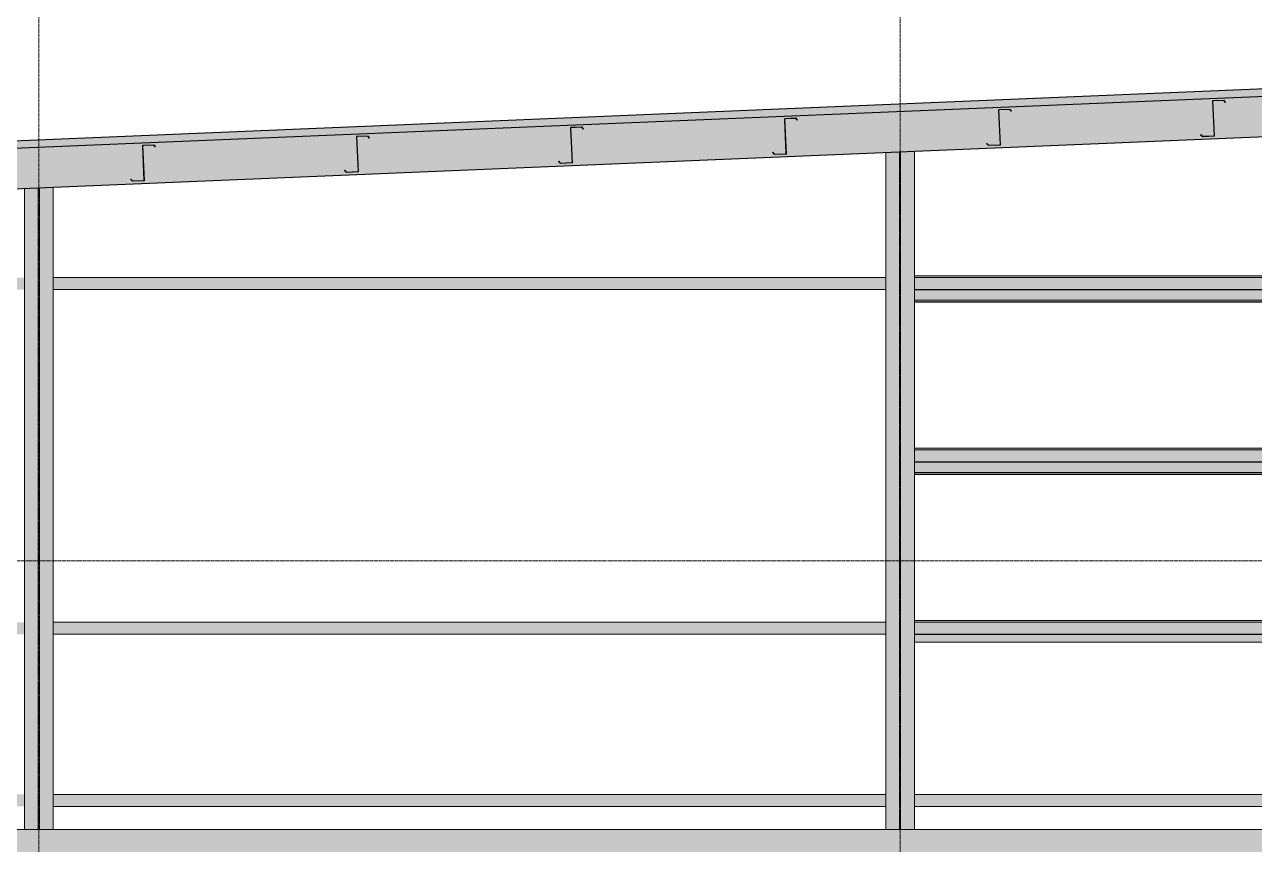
# Model space of a CAD drawing. Header units: inches. Extents: x -23445 to -32, y -314 to 853.
# Drawn here: x -7780.3 to -7435.8, y 182.3 to 411.9 of the extents above; entities that cross this region are included whole.
import ezdxf

# ---------------------------------------------------------------- set-up
doc = ezdxf.new("R2010")
doc.units = ezdxf.units.IN
doc.header["$MEASUREMENT"] = 0
doc.linetypes.add('Grid Line 1_2_', pattern=[0.875, 0.5, -0.125, 0.125, -0.125])
doc.linetypes.add('Hidden 1_8_', pattern=[0.1875, 0.125, -0.0625])
for name, color, linetype, lineweight in [('A-CLNG', 13, 'Continuous', 9), ('A-CLNG-PATT', 13, 'Continuous', 9), ('A-FLOR-LEVL', 51, 'Continuous', 9), ('A-ROOF', 132, 'Continuous', 9), ('A-WALL', 113, 'Continuous', 9), ('M-HVAC-DUCT', 70, 'Continuous', 9), ('S-BEAM', 12, 'Continuous', 9), ('S-COLS', 52, 'Continuous', 9), ('S-GRID', 1, 'Continuous', 9)]:
    doc.layers.add(name, color=color, linetype=linetype, lineweight=lineweight)
pattern_1 = [(45, (-21606.148, 72.082), (-19.007, 19.007), []), (45, (-21606.148, 100.882), (-19.007, 19.007), [])]

# ---------------------------------------------------------------- blocks, each defined once
blk = doc.blocks.new('W-Wide Flange-Column - B1_E-1528731-Building Section - North_South looking West _ Fitness Center')
at = {"layer": 'S-COLS', "linetype": 'Hidden 1_8_'}
for p, q in [((-21385.21, 376.28), (-21385.21, 186.5)), ((-21384.9, 186.5), (-21384.9, 376.29)), ((-21385.21, 154.5), (-21385.21, 37.12)), ((-21384.9, 37.12), (-21384.9, 154.5)), ((-21385.21, 37.04), (-21385.21, 36.91)), ((-21385.21, 36.82), (-21385.21, 36.44)), ((-21385.21, 36.35), (-21385.21, 36)), ((-21385.21, 35.95), (-21385.21, 35.15)), ((-21385.21, 35.06), (-21385.21, 34.95)), ((-21385.21, 34.88), (-21385.21, 32.5)), ((-21384.9, 36.9), (-21384.9, 37.04)), ((-21384.9, 36.5), (-21384.9, 36.84)), ((-21384.9, 36), (-21384.9, 36.37)), ((-21384.9, 35.6), (-21384.9, 35.97)), ((-21384.9, 35.14), (-21384.9, 35.53)), ((-21384.9, 34.95), (-21384.9, 35.08)), ((-21384.9, 32.5), (-21384.9, 34.88)), ((-21385.21, 32.5), (-21385.21, 31.5)), ((-21385.21, 31.5), (-21385.21, 28.5)), ((-21384.9, 31.5), (-21384.9, 32.5)), ((-21384.9, 28.5), (-21384.9, 31.5)), ((-21385.21, 28.5), (-21385.21, 4)), ((-21384.9, 4), (-21384.9, 28.5)), ((-21385.21, 4), (-21385.21, 1)), ((-21384.9, 1), (-21384.9, 4))]:
    blk.add_line(p, q, dxfattribs=at)
blk = doc.blocks.new('W-Wide Flange-Column - B1_F-1528732-Building Section - North_South looking West _ Fitness Center')
at = {"layer": 'S-COLS', "linetype": 'Hidden 1_8_'}
for p, q in [((-21626.46, 366.23), (-21626.46, 186.5)), ((-21626.15, 186.5), (-21626.15, 366.24)), ((-21626.46, 154.5), (-21626.46, 37.1)), ((-21626.15, 37.1), (-21626.15, 154.5)), ((-21626.46, 37.1), (-21626.46, 36.44)), ((-21626.46, 36.34), (-21626.46, 35.71)), ((-21626.46, 35.64), (-21626.46, 34.98)), ((-21626.46, 34.88), (-21626.46, 32.5)), ((-21626.15, 36.46), (-21626.15, 37.1)), ((-21626.15, 35.75), (-21626.15, 36.4)), ((-21626.15, 34.97), (-21626.15, 35.62)), ((-21626.15, 32.5), (-21626.15, 34.88)), ((-21626.46, 32.5), (-21626.46, 31.5)), ((-21626.46, 31.5), (-21626.46, 28.5)), ((-21626.15, 31.5), (-21626.15, 32.5)), ((-21626.15, 28.5), (-21626.15, 31.5)), ((-21626.46, 28.5), (-21626.46, 4)), ((-21626.15, 4), (-21626.15, 28.5)), ((-21626.46, 4), (-21626.46, 1)), ((-21626.15, 1), (-21626.15, 4))]:
    blk.add_line(p, q, dxfattribs=at)
blk = doc.blocks.new('Girt_Z - 10_D-V111-Building Section - North_South looking West _ Fitness Center')
at = {"layer": 'S-BEAM'}
h = blk.add_hatch(dxfattribs=at)
h.set_pattern_fill('FP_45', color=256, style=0, pattern_type=2)
h.set_pattern_definition(pattern_1)
h.paths.add_polyline_path([(-21300.37, 380.52), (-21297, 380.66), (-21297.19, 380.77), (-21300.33, 380.64), (-21300.8, 381.15), (-21300.88, 381.08)], flags=0)
h.paths.add_polyline_path([(-21297, 380.66), (-21297.41, 390.47), (-21297.52, 390.46), (-21297.12, 380.85)], flags=0)
h.paths.add_polyline_path([(-21293.98, 390.15), (-21293.9, 390.23), (-21294.41, 390.78), (-21297.34, 390.66), (-21297.34, 390.55), (-21294.45, 390.67)], flags=0)
at = {"layer": 'S-BEAM', "lineweight": 15}
for p, q in [((-21297.52, 390.46), (-21297.12, 380.85)), ((-21297, 380.66), (-21297.41, 390.47)), ((-21294.41, 390.78), (-21297.34, 390.66)), ((-21297.34, 390.55), (-21294.45, 390.67)), ((-21294.45, 390.67), (-21293.98, 390.15)), ((-21293.9, 390.23), (-21294.41, 390.78)), ((-21293.98, 390.15), (-21293.9, 390.23)), ((-21300.8, 381.15), (-21300.88, 381.08)), ((-21300.88, 381.08), (-21300.37, 380.52)), ((-21300.33, 380.64), (-21300.8, 381.15)), ((-21300.37, 380.52), (-21297, 380.66)), ((-21297.19, 380.77), (-21300.33, 380.64))]:
    blk.add_line(p, q, dxfattribs=at)
for centre, radius, start, end in [((-21297.33, 390.47), 0.187, 92.3859, 182.3859), ((-21297.33, 390.47), 0.0782, 94.5087, 182.3859), ((-21297.2, 380.84), 0.0782, 275.4283, 2.3859)]:
    blk.add_arc(centre, radius, start, end, dxfattribs=at)
blk = doc.blocks.new('Girt_Z - 10_D-V112-Building Section - North_South looking West _ Fitness Center')
at = {"layer": 'S-BEAM'}
h = blk.add_hatch(dxfattribs=at)
h.set_pattern_fill('FP_45', color=256, style=0, pattern_type=2)
h.set_pattern_definition(pattern_1)
h.paths.add_polyline_path([(-21360.32, 378.03), (-21356.95, 378.17), (-21357.14, 378.27), (-21360.28, 378.14), (-21360.75, 378.65), (-21360.83, 378.58)], flags=0)
h.paths.add_polyline_path([(-21356.95, 378.17), (-21357.36, 387.97), (-21357.47, 387.97), (-21357.07, 378.35)], flags=0)
h.paths.add_polyline_path([(-21353.93, 387.66), (-21353.85, 387.73), (-21354.35, 388.28), (-21357.29, 388.16), (-21357.29, 388.05), (-21354.4, 388.17)], flags=0)
at = {"layer": 'S-BEAM', "lineweight": 15}
for p, q in [((-21357.47, 387.97), (-21357.07, 378.35)), ((-21356.95, 378.17), (-21357.36, 387.97)), ((-21354.35, 388.28), (-21357.29, 388.16)), ((-21357.29, 388.05), (-21354.4, 388.17)), ((-21354.4, 388.17), (-21353.93, 387.66)), ((-21353.85, 387.73), (-21354.35, 388.28)), ((-21353.93, 387.66), (-21353.85, 387.73)), ((-21360.75, 378.65), (-21360.83, 378.58)), ((-21360.83, 378.58), (-21360.32, 378.03)), ((-21360.28, 378.14), (-21360.75, 378.65)), ((-21360.32, 378.03), (-21356.95, 378.17)), ((-21357.14, 378.27), (-21360.28, 378.14))]:
    blk.add_line(p, q, dxfattribs=at)
for centre, radius, start, end in [((-21357.28, 387.97), 0.187, 92.3859, 182.3859), ((-21357.28, 387.97), 0.0782, 94.5087, 182.3859), ((-21357.15, 378.35), 0.0782, 275.4283, 2.3859)]:
    blk.add_arc(centre, radius, start, end, dxfattribs=at)
blk = doc.blocks.new('Girt_Z - 10_D-V113-Building Section - North_South looking West _ Fitness Center')
at = {"layer": 'S-BEAM', "lineweight": 15}
for p, q in [((-21417.42, 385.47), (-21417.02, 375.85)), ((-21416.9, 375.67), (-21417.31, 385.47)), ((-21414.3, 385.79), (-21417.24, 385.66)), ((-21417.23, 385.55), (-21414.35, 385.67)), ((-21414.35, 385.67), (-21413.88, 385.16)), ((-21413.8, 385.23), (-21414.3, 385.79)), ((-21413.88, 385.16), (-21413.8, 385.23)), ((-21420.7, 376.16), (-21420.78, 376.08)), ((-21420.78, 376.08), (-21420.27, 375.53)), ((-21420.22, 375.64), (-21420.7, 376.16)), ((-21420.27, 375.53), (-21416.9, 375.67)), ((-21417.09, 375.77), (-21420.22, 375.64))]:
    blk.add_line(p, q, dxfattribs=at)
for centre, radius, start, end in [((-21417.23, 385.48), 0.187, 92.3859, 182.3859), ((-21417.23, 385.48), 0.0782, 94.5087, 182.3859), ((-21417.09, 375.85), 0.0782, 275.4283, 2.3859)]:
    blk.add_arc(centre, radius, start, end, dxfattribs=at)
blk = doc.blocks.new('Girt_Z - 10_D-V114-Building Section - North_South looking West _ Fitness Center')
at = {"layer": 'S-BEAM'}
h = blk.add_hatch(dxfattribs=at)
h.set_pattern_fill('FP_45', color=256, style=0, pattern_type=2)
h.set_pattern_definition(pattern_1)
h.paths.add_polyline_path([(-21480.22, 373.03), (-21476.85, 373.17), (-21477.03, 373.27), (-21480.17, 373.14), (-21480.64, 373.66), (-21480.72, 373.58)], flags=0)
h.paths.add_polyline_path([(-21476.85, 373.17), (-21477.25, 382.97), (-21477.36, 382.97), (-21476.96, 373.35)], flags=0)
h.paths.add_polyline_path([(-21473.82, 382.66), (-21473.74, 382.73), (-21474.25, 383.29), (-21477.18, 383.17), (-21477.18, 383.06), (-21474.3, 383.18)], flags=0)
at = {"layer": 'S-BEAM', "lineweight": 15}
for p, q in [((-21477.36, 382.97), (-21476.96, 373.35)), ((-21476.85, 373.17), (-21477.25, 382.97)), ((-21474.25, 383.29), (-21477.18, 383.17)), ((-21477.18, 383.06), (-21474.3, 383.18)), ((-21474.3, 383.18), (-21473.82, 382.66)), ((-21473.74, 382.73), (-21474.25, 383.29)), ((-21473.82, 382.66), (-21473.74, 382.73)), ((-21480.64, 373.66), (-21480.72, 373.58)), ((-21480.72, 373.58), (-21480.22, 373.03)), ((-21480.17, 373.14), (-21480.64, 373.66)), ((-21480.22, 373.03), (-21476.85, 373.17)), ((-21477.03, 373.27), (-21480.17, 373.14))]:
    blk.add_line(p, q, dxfattribs=at)
for centre, radius, start, end in [((-21477.18, 382.98), 0.187, 92.3859, 182.3859), ((-21477.18, 382.98), 0.0782, 94.5087, 182.3859), ((-21477.04, 373.35), 0.0782, 275.4283, 2.3859)]:
    blk.add_arc(centre, radius, start, end, dxfattribs=at)
blk = doc.blocks.new('Girt_Z - 10_D-V115-Building Section - North_South looking West _ Fitness Center')
at = {"layer": 'S-BEAM', "lineweight": 15}
for p, q in [((-21537.31, 380.47), (-21536.91, 370.86)), ((-21536.79, 370.67), (-21537.2, 380.48)), ((-21534.2, 380.79), (-21537.13, 380.67)), ((-21537.13, 380.56), (-21534.24, 380.68)), ((-21534.24, 380.68), (-21533.77, 380.16)), ((-21533.69, 380.24), (-21534.2, 380.79)), ((-21533.77, 380.16), (-21533.69, 380.24)), ((-21540.59, 371.16), (-21540.67, 371.09)), ((-21540.67, 371.09), (-21540.17, 370.53)), ((-21540.12, 370.64), (-21540.59, 371.16)), ((-21540.17, 370.53), (-21536.79, 370.67)), ((-21536.98, 370.77), (-21540.12, 370.64))]:
    blk.add_line(p, q, dxfattribs=at)
for centre, radius, start, end in [((-21537.12, 380.48), 0.187, 92.3859, 182.3859), ((-21537.12, 380.48), 0.0782, 94.5087, 182.3859), ((-21536.99, 370.85), 0.0782, 275.4283, 2.3859)]:
    blk.add_arc(centre, radius, start, end, dxfattribs=at)
blk = doc.blocks.new('Girt_Z - 10_D-V116-Building Section - North_South looking West _ Fitness Center')
at = {"layer": 'S-BEAM'}
h = blk.add_hatch(dxfattribs=at)
h.set_pattern_fill('FP_45', color=256, style=0, pattern_type=2)
h.set_pattern_definition(pattern_1)
h.paths.add_polyline_path([(-21600.11, 368.03), (-21596.74, 368.18), (-21596.93, 368.28), (-21600.07, 368.15), (-21600.54, 368.66), (-21600.62, 368.59)], flags=0)
h.paths.add_polyline_path([(-21596.74, 368.18), (-21597.15, 377.98), (-21597.26, 377.97), (-21596.86, 368.36)], flags=0)
h.paths.add_polyline_path([(-21593.72, 377.66), (-21593.64, 377.74), (-21594.15, 378.29), (-21597.08, 378.17), (-21597.08, 378.06), (-21594.19, 378.18)], flags=0)
at = {"layer": 'S-BEAM', "lineweight": 15}
for p, q in [((-21597.26, 377.97), (-21596.86, 368.36)), ((-21596.74, 368.18), (-21597.15, 377.98)), ((-21594.15, 378.29), (-21597.08, 378.17)), ((-21597.08, 378.06), (-21594.19, 378.18)), ((-21594.19, 378.18), (-21593.72, 377.66)), ((-21593.64, 377.74), (-21594.15, 378.29)), ((-21593.72, 377.66), (-21593.64, 377.74)), ((-21600.54, 368.66), (-21600.62, 368.59)), ((-21600.07, 368.15), (-21600.54, 368.66)), ((-21600.62, 368.59), (-21600.11, 368.03)), ((-21600.11, 368.03), (-21596.74, 368.18)), ((-21596.93, 368.28), (-21600.07, 368.15))]:
    blk.add_line(p, q, dxfattribs=at)
for centre, radius, start, end in [((-21597.07, 377.98), 0.187, 92.3859, 182.3859), ((-21597.07, 377.98), 0.0782, 94.5087, 182.3859), ((-21596.94, 368.35), 0.0782, 275.4283, 2.3859)]:
    blk.add_arc(centre, radius, start, end, dxfattribs=at)
blk = doc.blocks.new('Girt_Z - 10_D-1255199-Building Section - North_South looking West _ Fitness Center')
at = {"layer": 'S-BEAM'}
h = blk.add_hatch(color=256, dxfattribs=at)
h.paths.add_polyline_path([(-21146.8, 192.94), (-21146.8, 196.31), (-21381.05, 196.31), (-21381.05, 192.94), (-21174.79, 192.94)], flags=0)
h.paths.add_polyline_path([(-21742.31, 192.94), (-21741.8, 192.94), (-21739.65, 196.31), (-21757.83, 196.26), (-21755.55, 192.94), (-21746.07, 192.94)], flags=0)
h.paths.add_polyline_path([(-21736.69, 192.94), (-21630.3, 192.94), (-21630.3, 196.31), (-21738.4, 196.31), (-21740.56, 192.94)], flags=0)
h.paths.add_polyline_path([(-21389.05, 192.94), (-21389.05, 196.31), (-21622.3, 196.31), (-21622.3, 192.94), (-21407.18, 192.94)], flags=0)
h.paths.add_polyline_path([(-21863.55, 192.94), (-21756.8, 192.94), (-21759.12, 196.31), (-21863.55, 196.31)], flags=0)
h.paths.add_polyline_path([(-21871.55, 192.94), (-21871.55, 196.31), (-22104.8, 196.31), (-22104.8, 192.94), (-21871.95, 192.94)], flags=0)
h.paths.add_polyline_path([(-22112.8, 192.94), (-22112.8, 196.31), (-22347.3, 196.31), (-22347.3, 192.94), (-22123.7, 192.94)], flags=0)
for p, q in [((-21622.3, 196.31), (-21389.05, 196.31)), ((-21622.3, 192.94), (-21389.05, 192.94)), ((-21381.05, 196.31), (-21146.8, 196.31)), ((-21381.05, 192.94), (-21146.8, 192.94))]:
    blk.add_line(p, q, dxfattribs=at)
blk = doc.blocks.new('Girt_Z - 10_D-1254871-Building Section - North_South looking West _ Fitness Center')
at = {"layer": 'S-BEAM'}
for points in [[(-21174.79, 244.56), (-21146.8, 244.56), (-21146.8, 245.04), (-21381.05, 245.04), (-21381.05, 244.56), (-21329.71, 244.56)], [(-21146.8, 238.94), (-21146.8, 241.11), (-21381.05, 241.11), (-21381.05, 238.94), (-21174.79, 238.94)]]:
    blk.add_hatch(color=256, dxfattribs=at).paths.add_polyline_path(points, flags=0)
h = blk.add_hatch(color=256, dxfattribs=at)
h.paths.add_polyline_path([(-21709.01, 241.19), (-21630.3, 241.19), (-21630.3, 244.56), (-21706.8, 244.56)], flags=0)
h.paths.add_polyline_path([(-21146.8, 241.19), (-21146.8, 244.56), (-21381.05, 244.56), (-21381.05, 241.19), (-21174.79, 241.19)], flags=0)
h.paths.add_polyline_path([(-21710.41, 241.19), (-21710.21, 241.19), (-21708.01, 244.56), (-21790.35, 244.56), (-21788.07, 241.19), (-21717.02, 241.19)], flags=0)
h.paths.add_polyline_path([(-21389.05, 241.19), (-21389.05, 244.56), (-21622.3, 244.56), (-21622.3, 241.19), (-21407.18, 241.19)], flags=0)
h.paths.add_polyline_path([(-21833.22, 241.19), (-21789.28, 241.19), (-21791.56, 244.56), (-21863.55, 244.56), (-21863.55, 241.19)], flags=0)
h.paths.add_polyline_path([(-21871.55, 241.19), (-21871.55, 244.56), (-22104.8, 244.56), (-22104.8, 241.19), (-21871.95, 241.19)], flags=0)
h.paths.add_polyline_path([(-22112.8, 241.19), (-22112.8, 244.56), (-22347.3, 244.56), (-22347.3, 241.19), (-22259.26, 241.19)], flags=0)
for p, q in [((-21381.05, 245.04), (-21146.8, 245.04)), ((-21622.3, 244.56), (-21389.05, 244.56)), ((-21622.3, 241.19), (-21389.05, 241.19)), ((-21381.05, 244.56), (-21146.8, 244.56)), ((-21381.05, 241.19), (-21146.8, 241.19)), ((-21381.05, 241.11), (-21146.8, 241.11))]:
    blk.add_line(p, q, dxfattribs=at)
blk = doc.blocks.new('Girt_Z - 10_D-1249026-Building Section - North_South looking West _ Fitness Center')
at = {"layer": 'S-BEAM'}
h = blk.add_hatch(color=256, dxfattribs=at)
h.paths.add_polyline_path([(-21146.8, 337.69), (-21146.8, 341.06), (-21381.05, 341.06), (-21381.05, 337.69), (-21174.79, 337.69)], flags=0)
h.paths.add_polyline_path([(-22104.8, 337.69), (-21871.55, 337.69), (-21871.55, 341.06), (-22104.8, 341.06)], flags=0)
h.paths.add_polyline_path([(-21389.05, 337.69), (-21389.05, 341.06), (-21622.3, 341.06), (-21622.3, 337.69), (-21407.18, 337.69)], flags=0)
h.paths.add_polyline_path([(-21863.55, 337.69), (-21854.25, 337.69), (-21856.52, 341.06), (-21863.55, 341.06)], flags=0)
h.paths.add_polyline_path([(-21630.3, 337.69), (-21630.3, 341.06), (-21643.61, 341.06), (-21645.73, 337.69), (-21639.56, 337.69)], flags=0)
h.paths.add_polyline_path([(-21852.81, 337.69), (-21647.01, 337.69), (-21644.89, 341.06), (-21855.32, 341.06), (-21853.04, 337.69), (-21852.84, 337.69)], flags=0)
for points in [[(-21174.79, 341.06), (-21146.8, 341.06), (-21146.8, 341.54), (-21381.05, 341.54), (-21381.05, 341.06), (-21329.71, 341.06)], [(-21174.79, 334.72), (-21146.8, 334.72), (-21146.8, 337.61), (-21381.05, 337.61), (-21381.05, 334.72), (-21329.71, 334.72)], [(-21174.79, 334.27), (-21146.8, 334.27), (-21146.8, 334.72), (-21381.05, 334.72), (-21381.05, 334.27), (-21329.71, 334.27)]]:
    blk.add_hatch(color=256, dxfattribs=at).paths.add_polyline_path(points, flags=0)
for p, q in [((-21622.3, 341.06), (-21389.05, 341.06)), ((-21381.05, 341.54), (-21146.8, 341.54)), ((-21381.05, 341.06), (-21146.8, 341.06)), ((-21622.3, 337.69), (-21389.05, 337.69)), ((-21381.05, 337.69), (-21146.8, 337.69)), ((-21381.05, 337.61), (-21146.8, 337.61)), ((-21381.05, 334.72), (-21146.8, 334.72)), ((-21381.05, 334.27), (-21146.8, 334.27)), ((-21381.05, 334.19), (-21146.8, 334.19))]:
    blk.add_line(p, q, dxfattribs=at)
blk = doc.blocks.new('Girt_Z - 10_D-1255459-Building Section - North_South looking West _ Fitness Center')
at = {"layer": 'S-BEAM'}
for points in [[(-21174.79, 292.81), (-21146.8, 292.81), (-21146.8, 293.29), (-21381.05, 293.29), (-21381.05, 292.81), (-21329.71, 292.81)], [(-21174.79, 289.44), (-21146.8, 289.44), (-21146.8, 292.81), (-21381.05, 292.81), (-21381.05, 289.44), (-21329.71, 289.44)], [(-21174.79, 286.47), (-21146.8, 286.47), (-21146.8, 289.36), (-21381.05, 289.36), (-21381.05, 286.47), (-21329.71, 286.47)], [(-21174.79, 286.02), (-21146.8, 286.02), (-21146.8, 286.47), (-21381.05, 286.47), (-21381.05, 286.02), (-21329.71, 286.02)]]:
    blk.add_hatch(color=256, dxfattribs=at).paths.add_polyline_path(points, flags=0)
for p, q in [((-21381.05, 293.29), (-21146.8, 293.29)), ((-21381.05, 292.81), (-21146.8, 292.81)), ((-21381.05, 289.44), (-21146.8, 289.44)), ((-21381.05, 289.36), (-21146.8, 289.36)), ((-21381.05, 286.47), (-21146.8, 286.47)), ((-21381.05, 286.02), (-21146.8, 286.02)), ((-21381.05, 285.94), (-21146.8, 285.94))]:
    blk.add_line(p, q, dxfattribs=at)

msp = doc.modelspace()

# ---------------------------------------------------------------- hatches: boundary and pattern name
at = {"layer": 'A-CLNG-PATT'}
h = msp.add_hatch(dxfattribs=at)
h.set_pattern_fill('FP_43', color=256, style=0, pattern_type=2)
h.set_pattern_definition([(161.57, (-21605.188, 73.042), (-7.6802237, -0.0009796), [0, -54.643, 6.067, 0]), (18.43, (-21607.108, 73.042), (-7.6802237, 0.0009796), [0, -54.643, 6.067, 0]), (108.43, (-21605.188, 73.042), (3.8382953, -19.20136532), [18.211, -42.499]), (71.57, (-21607.108, 73.042), (3.8382953, 19.20136532), [18.211, -42.499])])
h.paths.add_polyline_path([(-8520.68, 335.22), (-7285.06, 386.7), (-7285.06, 397.96), (-8520.68, 346.48), (-8520.68, 343.72)], flags=0)
at = {"layer": 'A-ROOF'}
msp.add_hatch(color=256, dxfattribs=at).paths.add_polyline_path([(-8583.1, 343.95), (-7270.46, 398.65), (-7270.46, 400.65), (-8583.1, 345.96)], flags=0)
at = {"layer": 'M-HVAC-DUCT', "lineweight": 5}
msp.add_hatch(color=256, dxfattribs=at).paths.add_polyline_path([(-8409.26, 170.5), (-7369.93, 170.5), (-7369.93, 186.5), (-8425.8, 186.5), (-8425.8, 170.5)], flags=0)
at = {"layer": 'S-COLS', "lineweight": 5}
h = msp.add_hatch(color=256, dxfattribs=at)
h.paths.add_polyline_path([(-7531.06, 1), (-7531.06, 154.5), (-7539.06, 154.5), (-7539.06, 1), (-7537.67, 1)], flags=0)
h.paths.add_polyline_path([(-7539.06, 186.5), (-7531.06, 186.5), (-7531.06, 376.45), (-7539.06, 376.12), (-7539.06, 202.66)], flags=0)
h = msp.add_hatch(color=256, dxfattribs=at)
h.paths.add_polyline_path([(-7779.88, 1), (-7772.31, 1), (-7772.31, 154.5), (-7780.31, 154.5), (-7780.31, 1)], flags=0)
h.paths.add_polyline_path([(-7780.31, 186.5), (-7772.31, 186.5), (-7772.31, 366.4), (-7780.31, 366.07), (-7780.31, 192.58)], flags=0)

# ---------------------------------------------------------------- linework, layer by layer
at = {"layer": 'A-CLNG', "lineweight": 25}
for p, q in [((-7285.06, 397.96), (-8520.68, 346.48)), ((-8520.68, 335.22), (-7285.06, 386.7))]:
    msp.add_line(p, q, dxfattribs=at)
at = {"layer": 'A-FLOR-LEVL', "linetype": 'Grid Line 1_2_'}
msp.add_line((-9377.38, 261.75), (-6327.09, 261.75), dxfattribs=at)
at = {"layer": 'A-ROOF', "lineweight": 25}
for p, q in [((-7270.46, 400.65), (-8583.1, 345.96)), ((-8583.1, 343.95), (-7270.46, 398.65))]:
    msp.add_line(p, q, dxfattribs=at)
at = {"layer": 'A-WALL'}
msp.add_line((-7296.81, 238.94), (-7531.06, 238.94), dxfattribs=at)
at = {"layer": 'M-HVAC-DUCT'}
msp.add_line((-7369.93, 186.5), (-8425.8, 186.5), dxfattribs=at)
at = {"layer": 'S-COLS'}
for p, q in [((-7539.06, 376.12), (-7539.06, 186.5)), ((-7531.06, 376.45), (-7531.06, 186.5)), ((-7780.31, 366.07), (-7780.31, 186.5)), ((-7772.31, 366.4), (-7772.31, 186.5))]:
    msp.add_line(p, q, dxfattribs=at)
at = {"layer": 'S-GRID', "linetype": 'Grid Line 1_2_'}
for p, q in [((-7776.31, -293.04), (-7776.31, 738.66)), ((-7776.31, -293.04), (-7776.31, 738.66)), ((-7535.06, -293.04), (-7535.06, 738.66)), ((-7535.06, -293.04), (-7535.06, 738.66))]:
    msp.add_line(p, q, dxfattribs=at)

# ---------------------------------------------------------------- block references
at = {"layer": 'S-BEAM'}
for name in ['Girt_Z - 10_D-V111-Building Section - North_South looking West _ Fitness Center', 'Girt_Z - 10_D-V112-Building Section - North_South looking West _ Fitness Center', 'Girt_Z - 10_D-V114-Building Section - North_South looking West _ Fitness Center', 'Girt_Z - 10_D-V113-Building Section - North_South looking West _ Fitness Center', 'Girt_Z - 10_D-V115-Building Section - North_South looking West _ Fitness Center', 'Girt_Z - 10_D-V116-Building Section - North_South looking West _ Fitness Center', 'Girt_Z - 10_D-1249026-Building Section - North_South looking West _ Fitness Center', 'Girt_Z - 10_D-1255459-Building Section - North_South looking West _ Fitness Center', 'Girt_Z - 10_D-1254871-Building Section - North_South looking West _ Fitness Center', 'Girt_Z - 10_D-1255199-Building Section - North_South looking West _ Fitness Center']:
    msp.add_blockref(name, (13850, 0), dxfattribs=at)
at = {"layer": 'S-COLS', "linetype": 'Hidden 1_8_'}
for name in ['W-Wide Flange-Column - B1_E-1528731-Building Section - North_South looking West _ Fitness Center', 'W-Wide Flange-Column - B1_F-1528732-Building Section - North_South looking West _ Fitness Center']:
    msp.add_blockref(name, (13850, 0), dxfattribs=at)

doc.saveas('drawing.dxf')
